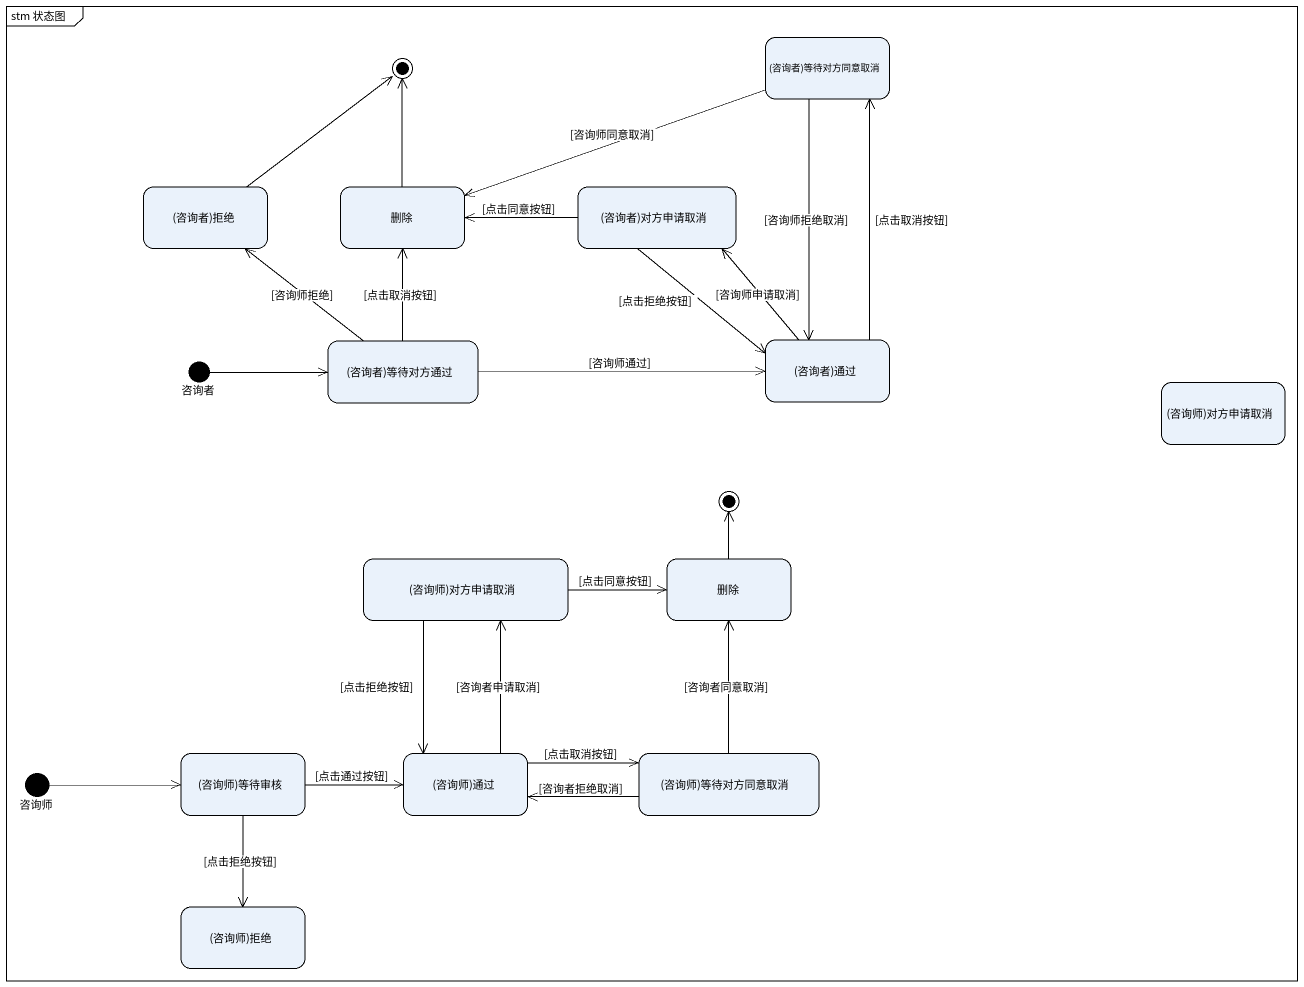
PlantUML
@startuml
mainframe stm 状态图
hide empty description
state "(咨询者)等待对方同意取消" as 咨询者_等待对方同意取消
state final1 <<end>>
state "(咨询者)拒绝" as 咨询者_拒绝
state 删除
state "(咨询者)对方申请取消" as 咨询者_对方申请取消
state 咨询者 <<start>>
state "(咨询者)等待对方通过" as 咨询者_等待对方通过
state "(咨询者)通过" as 咨询者_通过
state "(咨询师)对方申请取消" as 咨询师_对方申请取消
state final2 <<end>>
state "(咨询师)对方申请取消" as 咨询师_对方申请取消_2
state "删除" as 删除_2
state 咨询师 <<start>>
state "(咨询师)等待审核" as 咨询师_等待审核
state "(咨询师)通过" as 咨询师_通过
state "(咨询师)等待对方同意取消" as 咨询师_等待对方同意取消
state "(咨询师)拒绝" as 咨询师_拒绝
咨询者_等待对方同意取消 -left-> 删除 : [咨询师同意取消]
咨询者_等待对方同意取消 --> 咨询者_通过 : [咨询师拒绝取消]
咨询者_拒绝 -up-> final1
删除 -up-> final1
咨询者_对方申请取消 -left-> 删除 : [点击同意按钮]
咨询者_对方申请取消 --> 咨询者_通过 : [点击拒绝按钮]
咨询者 -right-> 咨询者_等待对方通过
咨询者_等待对方通过 -up-> 咨询者_拒绝 : [咨询师拒绝]
咨询者_等待对方通过 -up-> 删除 : [点击取消按钮]
咨询者_等待对方通过 -right-> 咨询者_通过 : [咨询师通过]
咨询者_通过 -up-> 咨询者_等待对方同意取消 : [点击取消按钮]
咨询者_通过 -up-> 咨询者_对方申请取消 : [咨询师申请取消]
咨询师_对方申请取消_2 -right-> 删除_2 : [点击同意按钮]
咨询师_对方申请取消_2 --> 咨询师_通过 : [点击拒绝按钮]
删除_2 -up-> final2
咨询师 -right-> 咨询师_等待审核
咨询师_等待审核 -right-> 咨询师_通过 : [点击通过按钮]
咨询师_等待审核 --> 咨询师_拒绝 : [点击拒绝按钮]
咨询师_通过 -up-> 咨询师_对方申请取消_2 : [咨询者申请取消]
咨询师_通过 -right-> 咨询师_等待对方同意取消 : [点击取消按钮]
咨询师_等待对方同意取消 -up-> 删除_2 : [咨询者同意取消]
咨询师_等待对方同意取消 -left-> 咨询师_通过 : [咨询者拒绝取消]
@enduml
